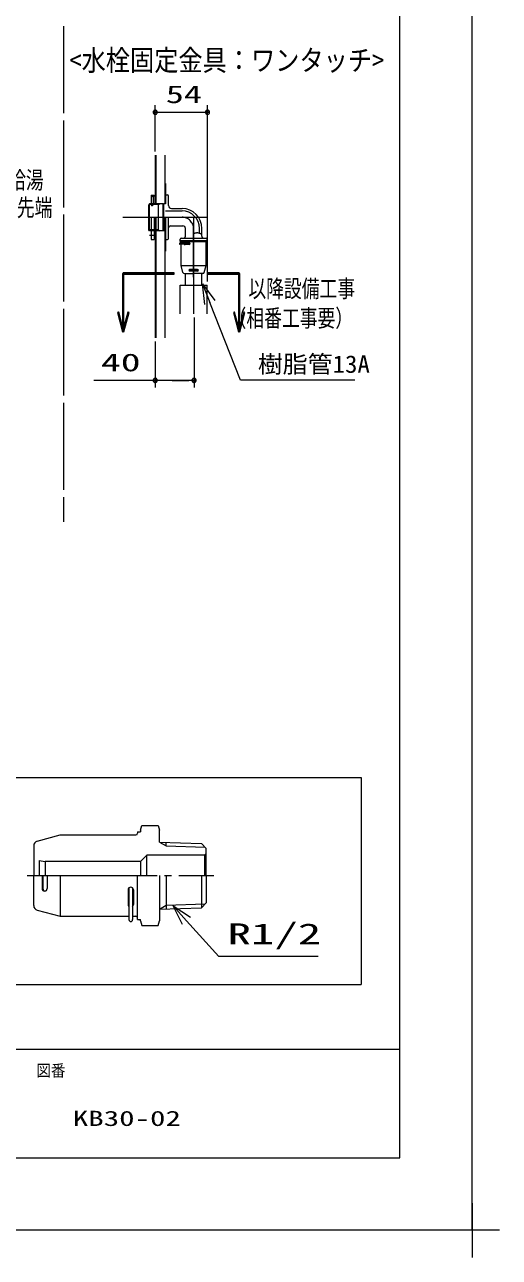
# Model space of a CAD drawing. Units: millimetres on the paper. Extents: x -375 to 305, y -152 to 152.
# Drawn here: x 57.1 to 122.7, y -152.2 to 18 of the extents above; entities that cross this region are included whole.
import ezdxf
from ezdxf.enums import TextEntityAlignment as Align

# ---------------------------------------------------------------- set-up
doc = ezdxf.new("R2010")
doc.units = ezdxf.units.MM
doc.linetypes.add('LONG_CHAIN', pattern=[21, 18, -1, 1, -1])
doc.linetypes.add('LONG_DASHED2', pattern=[13, 12, -1])
for name, color, linetype, lineweight in [('0-1_RV', 7, 'Continuous', 9), ('0-2_0', 7, 'Continuous', 9), ('0-3_1図面枠', 7, 'Continuous', 9), ('0-4_図面枠', 3, 'Continuous', 9), ('0-5_DEFPOINTS', 7, 'Continuous', 9)]:
    doc.layers.add(name, color=color, linetype=linetype, lineweight=lineweight)
doc.styles.add('ＭＳ ゴシック', font='')
doc.styles.get('ＭＳ ゴシック').set_extended_font_data('MS Gothic')

# ---------------------------------------------------------------- blocks, each defined once
blk = doc.blocks.new('_DOTSMALL')
at = {"layer": '0-2_0'}
for p, q in [((0.0746, 0.1), (-0.0746, 0.1)), ((0.1223, -0.0248), (-0.1223, -0.0248))]:
    blk.add_line(p, q, dxfattribs=at)
for points in [[(0.125, 0), (0.124, 0.0157), (0.1211, 0.0311), (0.1162, 0.046), (0.1095, 0.0602), (0.1011, 0.0735), (0.0911, 0.0856), (0.0797, 0.0963), (0.067, 0.1055), (0.0532, 0.1131), (0.0386, 0.1189), (0.0234, 0.1228), (0.0078, 0.1248), (-0.0078, 0.1248), (-0.0234, 0.1228), (-0.0386, 0.1189), (-0.0532, 0.1131), (-0.067, 0.1055), (-0.0797, 0.0963), (-0.0911, 0.0856), (-0.1011, 0.0735), (-0.1095, 0.0602), (-0.1162, 0.046), (-0.1211, 0.0311), (-0.124, 0.0157), (-0.125, 0), (0, 0)], [(-0.125, 0), (-0.124, -0.0157), (-0.1211, -0.0311), (-0.1162, -0.046), (-0.1095, -0.0602), (-0.1011, -0.0735), (-0.0911, -0.0856), (-0.0797, -0.0963), (-0.067, -0.1055), (-0.0532, -0.1131), (-0.0386, -0.1189), (-0.0234, -0.1228), (-0.0078, -0.1248), (0.0078, -0.1248), (0.0234, -0.1228), (0.0386, -0.1189), (0.0532, -0.1131), (0.067, -0.1055), (0.0797, -0.0963), (0.0911, -0.0856), (0.1011, -0.0735), (0.1095, -0.0602), (0.1162, -0.046), (0.1211, -0.0311), (0.124, -0.0157), (0.125, 0), (0, 0)]]:
    blk.add_lwpolyline(points, close=True, dxfattribs=at)
blk = doc.blocks.new('グループ-6')
at = {"layer": '0-3_1図面枠'}
for p, q in [((4200, -2895), (4200, -3045)), ((4275, -2970), (4125, -2970))]:
    blk.add_line(p, q, dxfattribs=at)
blk = doc.blocks.new('_OPEN30')
at = {"layer": '0-2_0'}
blk.add_line((0, 0), (-1, 0), dxfattribs=at)
blk.add_lwpolyline([(-1, 0.2679), (0, 0), (-1, -0.2679)], dxfattribs=at)

msp = doc.modelspace()

# ---------------------------------------------------------------- linework, layer by layer
at = {"layer": '0-1_RV', "linetype": 'LONG_DASHED2'}
msp.add_line((62.474, 17.725), (62.474, -50.686), dxfattribs=at)
at = {"layer": '0-1_RV'}
for p, q in [((75.158, 0.42), (75.158, 6.856)), ((82.384, -17.526), (82.384, 6.856)), ((75.158, 5.856), (82.384, 5.856)), ((75.124, -0.08), (75.124, -6.906)), ((75.218, -0.08), (75.218, -6.906)), ((76.484, -0.08), (76.484, -6.773)), ((76.484, -3.973), (76.591, -3.973)), ((76.591, -3.973), (76.591, -6.773)), ((74.384, -6.773), (74.251, -6.906)), ((74.384, -10.506), (74.384, -6.773)), ((76.184, -6.773), (74.384, -6.773)), ((74.591, -5.573), (74.591, -6.906)), ((74.591, -5.573), (74.991, -5.573)), ((74.858, -5.873), (74.591, -5.706)), ((74.858, -5.706), (74.858, -6.906)), ((74.858, -5.706), (75.124, -5.706)), ((74.924, -5.706), (74.924, -6.773)), ((74.991, -5.573), (74.991, -5.706)), ((75.584, -10.506), (75.584, -6.773)), ((75.584, -6.881), (75.772, -6.773)), ((76.184, -6.773), (76.184, -10.506)), ((76.251, -6.84), (76.184, -6.773)), ((76.251, -6.84), (76.318, -6.773)), ((76.318, -6.773), (76.318, -10.506)), ((76.591, -6.773), (76.318, -6.773)), ((76.658, -5.552), (76.858, -5.552)), ((76.991, -7.04), (76.991, -5.686)), ((74.251, -10.373), (74.251, -6.906)), ((75.584, -6.881), (74.276, -6.881)), ((74.591, -6.906), (74.658, -7.04)), ((74.658, -7.04), (74.791, -7.04)), ((74.791, -7.039), (74.858, -6.906)), ((74.858, -6.84), (75.124, -6.84)), ((76.251, -10.44), (76.251, -6.84)), ((76.591, -7.773), (78.858, -7.773)), ((77.391, -7.44), (78.858, -7.44)), ((74.591, -8.64), (74.591, -11.706)), ((74.991, -8.64), (74.991, -11.706)), ((75.124, -8.64), (75.124, -25.302)), ((75.218, -8.64), (75.218, -25.302)), ((76.484, -8.64), (76.484, -25.302)), ((76.591, -8.64), (76.591, -13.306)), ((76.991, -11.573), (76.991, -8.64)), ((77.258, -9.84), (78.991, -9.84)), ((79.324, -11.266), (79.324, -10.173)), ((81.258, -10.822), (81.258, -10.173)), ((81.591, -11.266), (81.591, -10.173)), ((74.384, -10.506), (74.251, -10.373)), ((75.584, -10.398), (74.276, -10.398)), ((76.184, -10.506), (74.384, -10.506)), ((74.591, -11.706), (74.991, -11.706)), ((74.991, -11.506), (75.124, -11.506)), ((75.584, -10.398), (75.772, -10.506)), ((76.251, -10.44), (76.184, -10.506)), ((76.251, -10.44), (76.318, -10.506)), ((76.651, -10.506), (76.318, -10.506)), ((76.658, -11.706), (76.858, -11.706)), ((78.591, -11.826), (78.591, -11.666)), ((78.591, -11.826), (78.631, -11.866)), ((78.591, -12), (78.591, -11.866)), ((78.591, -11.866), (82.324, -11.866)), ((78.724, -11.533), (82.191, -11.533)), ((82.324, -11.826), (82.284, -11.866)), ((82.324, -11.826), (82.324, -11.666)), ((82.324, -12), (82.324, -11.866)), ((76.484, -13.306), (76.591, -13.306)), ((79.928, -12.206), (78.578, -12.206)), ((79.928, -12.366), (78.578, -12.366)), ((78.591, -12), (82.324, -12)), ((78.724, -12.206), (78.724, -12.066)), ((78.724, -15.297), (78.724, -12.366)), ((79.848, -12.173), (79.22, -12.173)), ((79.848, -12.4), (79.22, -12.4)), ((82.191, -15.297), (82.191, -12.066)), ((78.987, -16.278), (78.724, -15.297)), ((78.724, -15.297), (82.251, -15.297)), ((81.928, -16.278), (82.191, -15.297)), ((70.823, -16.526), (70.643, -16.526)), ((70.823, -16.726), (70.643, -16.726)), ((70.823, -16.926), (70.643, -16.926)), ((77.751, -16.416), (70.733, -16.416)), ((77.751, -16.416), (70.733, -16.416)), ((79.24, -16.426), (80.518, -16.426)), ((79.324, -18.026), (79.324, -16.426)), ((81.015, -15.853), (79.901, -15.853)), ((81.015, -16.037), (79.901, -16.037)), ((81.015, -16.072), (79.901, -16.072)), ((81.795, -16.426), (80.518, -16.426)), ((81.591, -18.026), (81.591, -16.426)), ((86.754, -16.416), (82.368, -16.416)), ((86.754, -16.416), (82.368, -16.416)), ((86.844, -16.526), (86.664, -16.526)), ((86.844, -16.726), (86.664, -16.726)), ((86.844, -16.926), (86.664, -16.926)), ((70.823, -17.126), (70.643, -17.126)), ((70.823, -17.326), (70.643, -17.326)), ((70.823, -17.526), (70.643, -17.526)), ((70.823, -17.726), (70.643, -17.726)), ((70.823, -17.926), (70.643, -17.926)), ((70.823, -18.126), (70.643, -18.126)), ((70.823, -18.326), (70.643, -18.326)), ((70.823, -18.526), (70.643, -18.526)), ((78.591, -21.973), (78.591, -18.026)), ((78.591, -18.026), (82.324, -18.026)), ((82.324, -21.973), (82.324, -18.026)), ((86.844, -17.126), (86.664, -17.126)), ((86.844, -17.326), (86.664, -17.326)), ((86.844, -17.526), (86.664, -17.526)), ((86.844, -17.726), (86.664, -17.726)), ((86.844, -17.926), (86.664, -17.926)), ((86.844, -18.126), (86.664, -18.126)), ((86.844, -18.326), (86.664, -18.326)), ((86.844, -18.526), (86.664, -18.526)), ((70.823, -18.726), (70.643, -18.726)), ((70.823, -18.926), (70.643, -18.926)), ((70.823, -19.126), (70.643, -19.126)), ((70.823, -19.326), (70.643, -19.326)), ((70.823, -19.526), (70.643, -19.526)), ((70.823, -19.726), (70.643, -19.726)), ((70.823, -19.926), (70.643, -19.926)), ((70.823, -20.126), (70.643, -20.126)), ((70.823, -20.326), (70.643, -20.326)), ((86.844, -18.726), (86.664, -18.726)), ((86.844, -18.926), (86.664, -18.926)), ((86.844, -19.126), (86.664, -19.126)), ((86.844, -19.326), (86.664, -19.326)), ((86.844, -19.526), (86.664, -19.526)), ((86.844, -19.726), (86.664, -19.726)), ((86.844, -19.926), (86.664, -19.926)), ((86.844, -20.126), (86.664, -20.126)), ((86.844, -20.326), (86.664, -20.326)), ((70.163, -21.949), (69.976, -21.949)), ((70.109, -21.749), (70.056, -21.749)), ((70.109, -21.749), (70.056, -21.749)), ((70.823, -20.526), (70.643, -20.526)), ((70.823, -20.726), (70.643, -20.726)), ((70.823, -20.926), (70.643, -20.926)), ((70.823, -21.126), (70.643, -21.126)), ((70.823, -21.326), (70.643, -21.326)), ((70.823, -21.526), (70.643, -21.526)), ((70.823, -21.726), (70.643, -21.726)), ((70.823, -21.926), (70.643, -21.926)), ((71.49, -21.949), (71.304, -21.949)), ((71.41, -21.749), (71.357, -21.749)), ((71.41, -21.749), (71.357, -21.749)), ((86.183, -21.949), (85.997, -21.949)), ((86.13, -21.749), (86.076, -21.749)), ((86.13, -21.749), (86.076, -21.749)), ((86.844, -20.526), (86.664, -20.526)), ((86.844, -20.726), (86.664, -20.726)), ((86.844, -20.926), (86.664, -20.926)), ((86.844, -21.126), (86.664, -21.126)), ((86.844, -21.326), (86.664, -21.326)), ((86.844, -21.526), (86.664, -21.526)), ((86.844, -21.726), (86.664, -21.726)), ((86.844, -21.926), (86.664, -21.926)), ((87.51, -21.949), (87.324, -21.949)), ((87.431, -21.749), (87.378, -21.749)), ((87.431, -21.749), (87.378, -21.749)), ((70.216, -22.149), (70.03, -22.149)), ((70.27, -22.349), (70.084, -22.349)), ((70.324, -22.549), (70.137, -22.549)), ((70.377, -22.749), (70.191, -22.749)), ((70.431, -22.949), (70.244, -22.949)), ((70.484, -23.149), (70.298, -23.149)), ((70.538, -23.349), (70.352, -23.349)), ((70.591, -23.549), (70.405, -23.549)), ((70.645, -23.749), (70.459, -23.749)), ((70.823, -22.126), (70.643, -22.126)), ((70.823, -22.326), (70.643, -22.326)), ((70.823, -22.526), (70.643, -22.526)), ((70.823, -22.726), (70.643, -22.726)), ((70.823, -22.926), (70.643, -22.926)), ((70.823, -23.126), (70.643, -23.126)), ((70.823, -23.326), (70.643, -23.326)), ((70.823, -23.526), (70.643, -23.526)), ((70.823, -23.726), (70.643, -23.726)), ((71.008, -23.749), (70.821, -23.749)), ((71.061, -23.549), (70.875, -23.549)), ((71.115, -23.349), (70.929, -23.349)), ((71.168, -23.149), (70.982, -23.149)), ((71.222, -22.949), (71.036, -22.949)), ((71.276, -22.749), (71.089, -22.749)), ((71.329, -22.549), (71.143, -22.549)), ((71.383, -22.349), (71.196, -22.349)), ((71.436, -22.149), (71.25, -22.149)), ((80.518, -22.473), (80.518, -32.169)), ((86.237, -22.149), (86.05, -22.149)), ((86.29, -22.349), (86.104, -22.349)), ((86.344, -22.549), (86.158, -22.549)), ((86.397, -22.749), (86.211, -22.749)), ((86.451, -22.949), (86.265, -22.949)), ((86.505, -23.149), (86.318, -23.149)), ((86.558, -23.349), (86.372, -23.349)), ((86.612, -23.549), (86.425, -23.549)), ((86.665, -23.749), (86.479, -23.749)), ((86.844, -22.126), (86.664, -22.126)), ((86.844, -22.326), (86.664, -22.326)), ((86.844, -22.526), (86.664, -22.526)), ((86.844, -22.726), (86.664, -22.726)), ((86.844, -22.926), (86.664, -22.926)), ((86.844, -23.126), (86.664, -23.126)), ((86.844, -23.326), (86.664, -23.326)), ((86.844, -23.526), (86.664, -23.526)), ((86.844, -23.726), (86.664, -23.726)), ((87.028, -23.749), (86.842, -23.749)), ((87.082, -23.549), (86.895, -23.549)), ((87.135, -23.349), (86.949, -23.349)), ((87.189, -23.149), (87.002, -23.149)), ((87.242, -22.949), (87.056, -22.949)), ((87.296, -22.749), (87.11, -22.749)), ((87.35, -22.549), (87.163, -22.549)), ((87.403, -22.349), (87.217, -22.349)), ((87.457, -22.149), (87.27, -22.149)), ((70.699, -23.949), (70.512, -23.949)), ((70.752, -24.149), (70.566, -24.149)), ((70.806, -24.349), (70.619, -24.349)), ((70.823, -23.926), (70.643, -23.926)), ((70.823, -24.126), (70.643, -24.126)), ((70.823, -24.326), (70.643, -24.326)), ((70.847, -24.349), (70.661, -24.349)), ((70.901, -24.149), (70.714, -24.149)), ((70.954, -23.949), (70.768, -23.949)), ((86.719, -23.949), (86.533, -23.949)), ((86.773, -24.149), (86.586, -24.149)), ((86.826, -24.349), (86.64, -24.349)), ((86.844, -23.926), (86.664, -23.926)), ((86.844, -24.126), (86.664, -24.126)), ((86.844, -24.326), (86.664, -24.326)), ((86.867, -24.349), (86.681, -24.349)), ((86.921, -24.149), (86.735, -24.149)), ((86.974, -23.949), (86.788, -23.949)), ((75.158, -25.802), (75.158, -32.169)), ((75.158, -31.169), (66.647, -31.169)), ((80.518, -31.169), (75.158, -31.169)), ((77.478, -31.169), (79.798, -31.169)), ((-36.724, -85.994), (103.637, -85.994)), ((103.637, -85.994), (103.637, -114.586)), ((72.7, -93.485), (72.7, -93.701)), ((72.7, -93.485), (73.132, -93.485)), ((73.132, -93.269), (73.306, -92.621)), ((73.132, -93.269), (73.132, -93.485)), ((73.306, -92.621), (75.551, -92.621)), ((75.551, -92.621), (75.724, -93.269)), ((75.724, -94.911), (75.724, -93.269)), ((58.838, -94.769), (62.016, -93.917)), ((62.016, -93.917), (72.484, -93.917)), ((75.724, -94.911), (76.644, -95.442)), ((75.724, -94.911), (81.557, -95.097)), ((76.644, -95.442), (76.644, -94.94)), ((81.557, -95.097), (82.204, -95.786)), ((58.358, -95.395), (58.358, -99.533)), ((73.132, -97.589), (73.996, -96.725)), ((81.988, -96.725), (73.996, -96.725)), ((73.996, -99.533), (73.996, -96.725)), ((76.644, -95.442), (82.043, -95.614)), ((81.988, -96.725), (82.204, -96.509)), ((81.988, -96.725), (81.988, -99.533)), ((82.204, -99.533), (82.204, -95.786)), ((59.092, -97.438), (59.092, -99.533)), ((59.092, -97.438), (59.95, -97.589)), ((59.95, -97.589), (59.95, -99.533)), ((73.132, -97.589), (59.95, -97.589)), ((73.132, -97.589), (73.132, -99.533)), ((58.358, -103.672), (58.358, -99.533)), ((59.506, -99.533), (59.506, -101.339)), ((59.618, -99.533), (59.618, -101.339)), ((60.216, -99.533), (60.216, -101.339)), ((62.016, -99.533), (62.016, -105.149)), ((72.7, -105.581), (72.7, -99.533)), ((75.724, -99.533), (75.724, -105.797)), ((76.644, -99.533), (76.644, -104.126)), ((81.557, -99.533), (81.557, -103.97)), ((82.204, -99.533), (82.204, -103.28)), ((71.404, -101.51), (71.404, -103.543)), ((71.512, -101.25), (71.512, -105.624)), ((72.031, -101.25), (72.031, -105.624)), ((72.139, -101.51), (72.139, -103.543)), ((75.724, -104.156), (76.644, -103.625)), ((76.644, -103.625), (82.043, -103.452)), ((81.557, -103.97), (82.204, -103.28)), ((58.838, -104.298), (62.016, -105.149)), ((62.016, -105.149), (71.512, -105.149)), ((72.031, -105.149), (72.484, -105.149)), ((75.724, -104.156), (81.557, -103.97)), ((72.7, -105.581), (73.132, -105.581)), ((73.132, -105.797), (73.132, -105.581)), ((73.132, -105.797), (73.306, -106.445)), ((73.306, -106.445), (75.551, -106.445)), ((75.551, -106.445), (75.724, -105.797)), ((-36.724, -114.586), (103.637, -114.586))]:
    msp.add_line(p, q, dxfattribs=at)
at = {"layer": '0-1_RV', "linetype": 'LONG_CHAIN'}
for p, q in [((70.69, -8.64), (76.711, -8.64)), ((73.229, -8.64), (78.858, -8.64)), ((73.229, -8.64), (78.858, -8.64)), ((73.229, -8.64), (78.858, -8.64)), ((74.224, -8.64), (82.418, -8.64)), ((80.458, -8.64), (80.458, -21.973)), ((80.458, -8.64), (80.458, -21.973)), ((74.358, -11.106), (75.291, -11.106)), ((74.358, -11.106), (75.291, -11.106)), ((80.458, -16.927), (80.458, -10.24)), ((80.458, -16.927), (80.458, -10.24)), ((80.458, -16.927), (80.458, -10.24)), ((57.426, -99.533), (83.234, -99.533))]:
    msp.add_line(p, q, dxfattribs=at)
at = {"layer": '0-1_RV'}
for points in [[(80.458, -10.867), (80.463, -10.865), (80.468, -10.863), (80.472, -10.862), (80.477, -10.86), (80.482, -10.859), (80.487, -10.857), (80.492, -10.855), (80.497, -10.854), (80.502, -10.852), (80.507, -10.851), (80.512, -10.849), (80.517, -10.847), (80.522, -10.846), (80.527, -10.844), (80.531, -10.843), (80.536, -10.841), (80.541, -10.84), (80.546, -10.838), (80.551, -10.837), (80.556, -10.835), (80.561, -10.834), (80.566, -10.832), (80.571, -10.831), (80.576, -10.829), (80.581, -10.828), (80.586, -10.826), (80.591, -10.825), (80.596, -10.824), (80.601, -10.822), (80.606, -10.821), (80.611, -10.819), (80.616, -10.818), (80.621, -10.817), (80.626, -10.815), (80.631, -10.814), (80.636, -10.813), (80.641, -10.811), (80.646, -10.81), (80.651, -10.809)], [(80.651, -10.809), (80.656, -10.807), (80.661, -10.806), (80.666, -10.805), (80.671, -10.804), (80.676, -10.802), (80.681, -10.801), (80.686, -10.8), (80.691, -10.799), (80.696, -10.798), (80.701, -10.797), (80.706, -10.795), (80.711, -10.794), (80.716, -10.793), (80.721, -10.792), (80.726, -10.791), (80.731, -10.79), (80.736, -10.789), (80.741, -10.788), (80.746, -10.787), (80.751, -10.786), (80.757, -10.785), (80.762, -10.784), (80.767, -10.783), (80.772, -10.782), (80.777, -10.782), (80.782, -10.781), (80.787, -10.78), (80.792, -10.779), (80.797, -10.778), (80.802, -10.778), (80.807, -10.777), (80.813, -10.776), (80.818, -10.775), (80.823, -10.775), (80.828, -10.774), (80.833, -10.774), (80.838, -10.773), (80.843, -10.772), (80.849, -10.772)], [(80.849, -10.772), (80.854, -10.771), (80.859, -10.771), (80.864, -10.77), (80.869, -10.77), (80.874, -10.77), (80.879, -10.769), (80.885, -10.769), (80.89, -10.769), (80.895, -10.768), (80.9, -10.768), (80.905, -10.768), (80.91, -10.767), (80.915, -10.767), (80.921, -10.767), (80.926, -10.767), (80.931, -10.767), (80.936, -10.767), (80.941, -10.767), (80.946, -10.767), (80.952, -10.767), (80.957, -10.767), (80.962, -10.767), (80.967, -10.767), (80.972, -10.767), (80.977, -10.767), (80.983, -10.768), (80.988, -10.768), (80.993, -10.768), (80.998, -10.769), (81.003, -10.769), (81.008, -10.769), (81.014, -10.77), (81.019, -10.77), (81.024, -10.771), (81.029, -10.771), (81.034, -10.772), (81.039, -10.772), (81.044, -10.773), (81.05, -10.773)], [(81.05, -10.773), (81.055, -10.774), (81.06, -10.775), (81.065, -10.775), (81.07, -10.776), (81.075, -10.777), (81.08, -10.778), (81.085, -10.778), (81.09, -10.779), (81.096, -10.78), (81.101, -10.781), (81.106, -10.782), (81.111, -10.783), (81.116, -10.784), (81.121, -10.785), (81.126, -10.786), (81.131, -10.787), (81.136, -10.788), (81.141, -10.789), (81.146, -10.79), (81.151, -10.791), (81.156, -10.793), (81.161, -10.794), (81.166, -10.795), (81.171, -10.796), (81.176, -10.798), (81.181, -10.799), (81.186, -10.8), (81.191, -10.802), (81.196, -10.803), (81.201, -10.804), (81.206, -10.806), (81.211, -10.807), (81.216, -10.809), (81.221, -10.81), (81.226, -10.811), (81.231, -10.813), (81.236, -10.815), (81.241, -10.816), (81.246, -10.818)], [(81.246, -10.818), (81.251, -10.819), (81.256, -10.821), (81.261, -10.823), (81.265, -10.824), (81.27, -10.826), (81.275, -10.828), (81.28, -10.829), (81.285, -10.831), (81.29, -10.833), (81.295, -10.834), (81.299, -10.836), (81.304, -10.838), (81.309, -10.84), (81.314, -10.842), (81.319, -10.844), (81.324, -10.845), (81.328, -10.847), (81.333, -10.849), (81.338, -10.851), (81.343, -10.853), (81.348, -10.855), (81.352, -10.857), (81.357, -10.859), (81.362, -10.861), (81.367, -10.863), (81.371, -10.865), (81.376, -10.867), (81.381, -10.869), (81.386, -10.871), (81.39, -10.874), (81.395, -10.876), (81.4, -10.878), (81.404, -10.88), (81.409, -10.882), (81.414, -10.884), (81.418, -10.887), (81.423, -10.889), (81.428, -10.891), (81.432, -10.893)], [(81.432, -10.893), (81.437, -10.895), (81.442, -10.898), (81.446, -10.9), (81.451, -10.902), (81.456, -10.905), (81.46, -10.907), (81.465, -10.909), (81.469, -10.912), (81.474, -10.914), (81.479, -10.916), (81.483, -10.919), (81.488, -10.921), (81.492, -10.924), (81.497, -10.926), (81.501, -10.928), (81.506, -10.931), (81.51, -10.933), (81.515, -10.936), (81.52, -10.938), (81.524, -10.941), (81.529, -10.943), (81.533, -10.946), (81.538, -10.948), (81.542, -10.951), (81.547, -10.954), (81.551, -10.956), (81.555, -10.959), (81.56, -10.961), (81.564, -10.964), (81.569, -10.967), (81.573, -10.969), (81.578, -10.972), (81.582, -10.974), (81.587, -10.977), (81.591, -10.98)], [(102.732, -31.152), (86.925, -31.152), (82.705, -20.411)], [(97.661, -110.717), (83.927, -110.717), (79.479, -105.79)]]:
    msp.add_lwpolyline(points, dxfattribs=at)
for points in [[(70.643, -16.426), (70.643, -24.426), (70.823, -24.426), (70.823, -16.426)], [(70.733, -16.516), (77.751, -16.516), (77.751, -16.336), (70.733, -16.336)], [(82.368, -16.516), (86.754, -16.516), (86.754, -16.336), (82.368, -16.336)], [(86.664, -16.426), (86.664, -24.426), (86.844, -24.426), (86.844, -16.426)], [(69.932, -21.783), (70.646, -24.449), (70.82, -24.403), (70.106, -21.736)], [(71.361, -21.736), (70.646, -24.403), (70.82, -24.449), (71.535, -21.783)], [(85.952, -21.783), (86.667, -24.449), (86.84, -24.403), (86.126, -21.736)], [(87.381, -21.736), (86.667, -24.403), (86.84, -24.449), (87.555, -21.783)]]:
    msp.add_lwpolyline(points, close=True, dxfattribs=at)
for centre, radius, start, end in [((76.658, -5.619), 0.0667, 90, 180), ((76.658, -5.619), 0.0667, 90, 180), ((76.858, -5.686), 0.133, 0, 90), ((77.391, -7.04), 0.4, 180, 270), ((78.858, -10.173), 2.733, 0, 90), ((78.858, -10.173), 2.4, 0, 90), ((77.258, -10.106), 0.267, 90, 180), ((78.991, -10.173), 0.333, 0, 90), ((76.658, -11.64), 0.0667, 180, 270), ((76.858, -11.573), 0.133, 270, 0), ((78.724, -11.666), 0.133, 90, 180), ((79.058, -11.266), 0.267, 270, 0), ((81.858, -11.266), 0.267, 180, 270), ((82.191, -11.666), 0.133, 0, 90), ((78.578, -12.286), 0.08, 90, 270), ((78.658, -12.066), 0.0667, 0, 90), ((78.658, -12.066), 0.0667, 0, 90), ((79.22, -12.286), 0.113, 90, 135.09913), ((79.22, -12.286), 0.113, 90, 135.09913), ((79.22, -12.286), 0.113, 224.90087, 270), ((79.22, -12.286), 0.113, 224.90087, 270), ((79.292, -12.286), 0.113, 90, 135.09913), ((79.292, -12.286), 0.113, 90, 135.09913), ((79.292, -12.286), 0.113, 224.90087, 270), ((79.292, -12.286), 0.113, 224.90087, 270), ((79.848, -12.286), 0.113, 270, 90), ((79.848, -12.286), 0.113, 270, 90), ((82.258, -12.066), 0.0667, 90, 180), ((79.18, -16.226), 0.2, 195, 270.00006), ((79.901, -15.962), 0.11, 90, 270), ((79.901, -15.962), 0.11, 90, 270), ((79.901, -15.928), 0.11, 189.06862, 270), ((79.901, -15.928), 0.11, 189.06862, 270), ((81.015, -15.962), 0.11, 270, 90), ((81.015, -15.962), 0.11, 270, 90), ((81.015, -15.928), 0.11, 270, 350.93138), ((81.015, -15.928), 0.11, 270, 350.93138), ((81.735, -16.226), 0.2, 269.99994, 345), ((59.006, -95.395), 0.648, 105, 180.00006), ((72.484, -93.701), 0.216, 270, 0), ((59.861, -101.339), 0.355, 180, 0), ((59.973, -101.339), 0.355, 180, 260.93138), ((71.772, -101.51), 0.367, 0, 180), ((59.006, -103.672), 0.648, 179.99994, 255), ((71.772, -103.543), 0.367, 180, 225.09913), ((71.772, -103.543), 0.367, 314.90087, 0), ((72.484, -105.365), 0.216, 0, 90), ((71.772, -105.624), 0.259, 180, 0)]:
    msp.add_arc(centre, radius, start, end, dxfattribs=at)
at = {"layer": '0-1_RV', "linetype": 'LONG_CHAIN'}
msp.add_arc((78.858, -10.24), 1.6, 0, 90, dxfattribs=at)
at = {"layer": '0-4_図面枠'}
msp.add_line((-291.017, -123.498), (108.983, -123.498), dxfattribs=at)
msp.add_lwpolyline([(-291.017, -138.498), (108.983, -138.498), (108.983, 138.502), (-291.017, 138.502)], close=True, dxfattribs=at)
at = {"layer": '0-5_DEFPOINTS'}
for q in [(118.983, 148.502), (-301.017, -148.498)]:
    msp.add_line((118.983, -148.498), q, dxfattribs=at)

# ---------------------------------------------------------------- block references
at = {"layer": '0-1_RV'}
for name, p, xscale, yscale, rotation in [('_DOTSMALL', (75.158, 5.856), 2.32, 2.32, 180), ('_OPEN30', (81.693, -17.833), 2.77, 2.77, 111.44887), ('_DOTSMALL', (75.158, -31.169), 2.32, 2.32, 180), ('_OPEN30', (77.623, -103.734), 2.77, 2.77, 132.07576)]:
    msp.add_blockref(name, p, dxfattribs=dict(at, xscale=xscale, yscale=yscale, rotation=rotation))
at = {"layer": '0-1_RV', "xscale": 2.32, "yscale": 2.32}
for p in [(82.384, 5.856), (80.518, -31.169)]:
    msp.add_blockref('_DOTSMALL', p, dxfattribs=at)
at = {"layer": '0-3_1図面枠', "xscale": 0.05, "yscale": 0.05}
msp.add_blockref('グループ-6', (-91.017, 0.002), dxfattribs=at)

# ---------------------------------------------------------------- texts
at = {"layer": '0-1_RV', "style": 'ＭＳ ゴシック'}
for s, height, width, p in [('<水栓固定金具：ワンタッチ>', 2.886, 0.85, (63.306, 10.723)), ('54', 2.441, 1.5, (76.619, 6.386)), ('給水・給湯', 2.405, 0.75, (47.429, -5.433)), ('事前配管先端', 2.405, 0.75, (46.18, -9.224)), ('以降設備工事', 2.405, 0.75, (88.029, -20.418)), ('（相番工事要）', 2.405, 0.75, (85.289, -24.49)), ('40', 2.441, 1.65, (67.647, -30.639)), ('樹脂管13A', 2.405, 1.05, (89.341, -30.842)), ('R1/2', 2.886, 1.65, (85.147, -109.893))]:
    msp.add_text(s, height=height, dxfattribs=dict(at, width=width)).set_placement(p, align=Align.BOTTOM_LEFT)
at = {"layer": '0-3_1図面枠', "style": 'ＭＳ ゴシック'}
for s, height, width, p in [('図番', 1.628, 0.9, (58.732, -127.759)), ('KB30-02', 2.092, 1.5, (63.761, -134.737))]:
    msp.add_text(s, height=height, dxfattribs=dict(at, width=width)).set_placement(p, align=Align.BOTTOM_LEFT)

doc.saveas('drawing.dxf')
